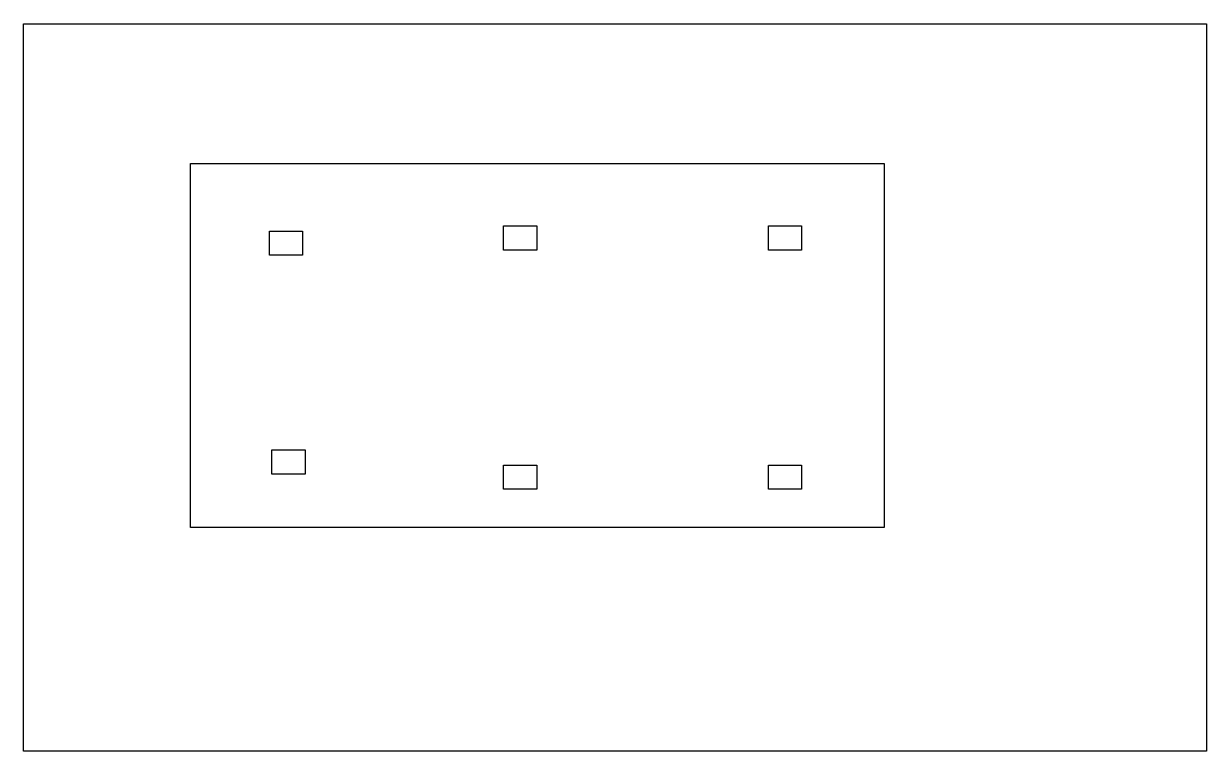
# Model space of a CAD drawing. Header units: metres. Extents: x 5.5 to 35.4, y 4.4 to 22.8.
import ezdxf

# ---------------------------------------------------------------- set-up
doc = ezdxf.new("R2010")
doc.units = ezdxf.units.M
doc.header["$MEASUREMENT"] = 0
for name, color, linetype in [('column layer', 182, 'Continuous'), ('Parking layer', 80, 'Continuous'), ('Plot boundary', 10, 'Continuous')]:
    doc.layers.add(name, color=color, linetype=linetype)

msp = doc.modelspace()

# ---------------------------------------------------------------- linework, layer by layer
at = {"layer": 'column layer'}
for points in [[(17.616, 17.645), (18.452, 17.645), (18.452, 17.035), (17.616, 17.035)], [(24.301, 17.645), (25.137, 17.645), (25.137, 17.035), (24.301, 17.035)], [(11.703, 17.517), (12.538, 17.517), (12.538, 16.907), (11.703, 16.907)], [(11.767, 11.993), (12.603, 11.993), (12.603, 11.383), (11.767, 11.383)], [(17.616, 11.608), (18.452, 11.608), (18.452, 10.998), (17.616, 10.998)], [(24.301, 11.608), (25.137, 11.608), (25.137, 10.998), (24.301, 10.998)]]:
    msp.add_lwpolyline(points, close=True, dxfattribs=at)
at = {"layer": 'Parking layer'}
msp.add_lwpolyline([(9.71, 19.219), (27.226, 19.219), (27.226, 10.034), (9.71, 10.034)], close=True, dxfattribs=at)
at = {"layer": 'Plot boundary'}
msp.add_lwpolyline([(5.5, 22.751), (35.357, 22.751), (35.357, 4.383), (5.5, 4.383)], close=True, dxfattribs=at)

doc.saveas('drawing.dxf')
